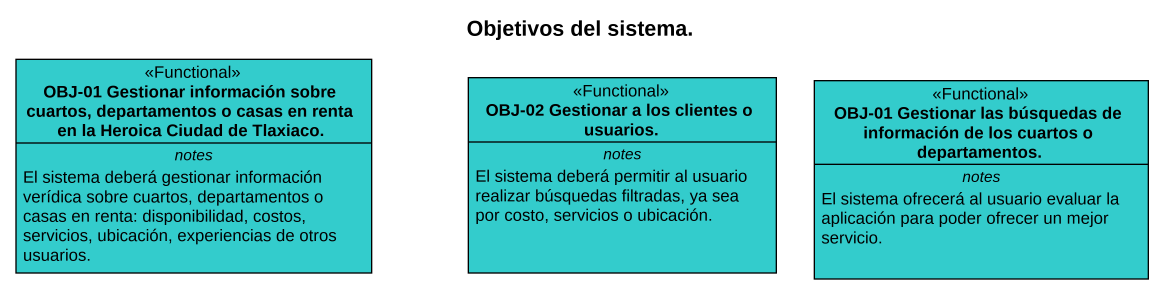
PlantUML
@startuml
title Objetivos del sistema.
hide circle
hide empty members
class "OBJ-01 Gestionar información sobre cuartos, departamentos o casas en renta en la Heroica Ciudad de Tlaxiaco." as OBJ_01_Gestionar <<Functional>> #33CCCC {
  -- notes --
  El sistema deberá gestionar información verídica sobre cuartos, departamentos o casas en renta: disponibilidad, costos, servicios, ubicación, experiencias de otros usuarios.
}
class "OBJ-02 Gestionar a los clientes o usuarios." as OBJ_02_Gestionar_a_los <<Functional>> #33CCCC {
  -- notes --
  El sistema deberá permitir al usuario realizar búsquedas filtradas, ya sea por costo, servicios o ubicación.
}
class "OBJ-01 Gestionar las búsquedas de información de los cuartos o departamentos." as OBJ_01_Gestionar_las <<Functional>> #33CCCC {
  -- notes --
  El sistema ofrecerá al usuario evaluar la aplicación para poder ofrecer un mejor servicio.
}
@enduml
